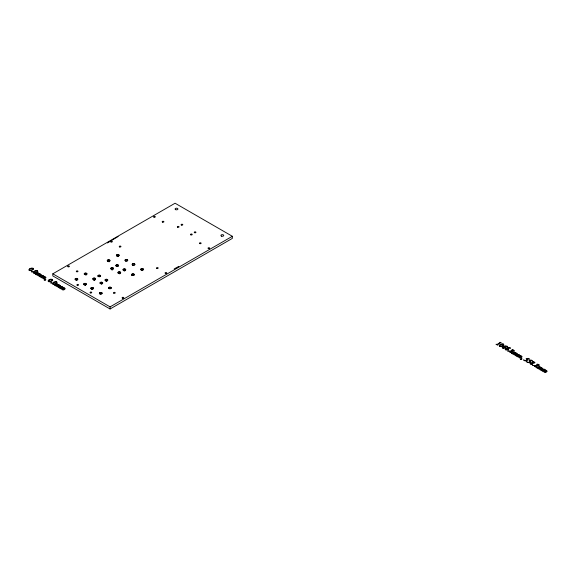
<?xml version="1.0" encoding="UTF-8"?>
<svg xmlns="http://www.w3.org/2000/svg" width="576" height="576" viewBox="0 0 576 576"><rect width="100%" height="100%" fill="white"/><g stroke="black" fill="none" stroke-linecap="round" stroke-linejoin="round"><path stroke-width="0.86" d="M107.431 242.978L118.123 236.506M52.812 273.816L175.075 203.227L232.344 236.29L232.344 238.392L110.081 308.981L52.812 275.911L52.812 273.816L110.081 306.878L232.344 236.29M174.197 268.884L178.87 266.357M142.121 269.366L142.553 270.662M124.366 269.698L124.798 270.994A1.418 0.821 0 0 0 124.106 270.994M117.785 255.319L118.21 256.615M119.297 272.628L119.729 273.924M112.14 268.495L112.572 269.791M108.619 260.604L109.051 261.907M106.416 280.066L106.848 281.362A1.418 0.821 0 0 0 106.106 281.362M101.347 282.989L101.779 284.285M94.19 278.856L94.615 280.152M92.182 288.281L92.614 289.577M85.601 273.895L86.026 275.198M85.025 284.148L85.457 285.444M76.435 279.187L76.867 280.483M110.081 306.878L110.081 308.981M111.571 269.842A1.418 0.821 0 0 1 112.658 269.827M117.533 256.608A1.418 0.821 0 0 1 117.907 256.601M93.442 280.26A1.418 0.821 0 0 1 94.86 280.238M29.448 269.676L29.405 270.49L30.434 270.554L32.926 269.186L33.034 268.366L31.579 268.438L29.448 269.676M33.811 272.196L33.768 273.002L34.798 273.074L37.289 271.706L37.397 270.886L35.942 270.958L33.811 272.196M48.679 280.778L48.636 281.592L49.673 281.657L52.157 280.296L52.265 279.468L50.818 279.547L48.679 280.778M53.042 283.298L52.999 284.112L54.036 284.177L56.52 282.816L56.628 281.988L55.181 282.06L53.042 283.298M499.774 345.47L499.73 346.277L500.76 346.342L503.251 344.981L503.359 344.16L501.905 344.232L499.774 345.47M523.778 359.928L524.138 360.562L525.694 360.972L527.191 360.626L527.76 359.82L526.99 358.79L527.724 358.646C529.013 359.921 530.892 359.057 528.142 358.358L526.075 358.812L526.788 359.467L526.514 360.533L524.7 360.641L523.778 359.928M526.687 361.606L527.047 362.246L528.602 362.657L530.1 362.304L530.669 361.498L529.898 360.475L530.633 360.324C531.922 361.606 533.801 360.742 531.05 360.036L529.034 360.475L529.697 361.152L529.423 362.21L527.609 362.318L526.687 361.606M500.947 342.598L497.491 344.606L497.614 345.175L496.008 344.254L496.634 344.405C500.249 343.987 498.629 341.374 500.94 342.612M39.974 273.866L41.479 274.939C40.687 276.502 38.261 276.53 38.916 275.89L40.874 274.781L40.694 274.406L39.722 274.248L38.138 275.652L36.835 274.896L38.729 274.291L39.154 273.521L38.174 273.348L36.569 274.745L35.273 273.996L35.719 274.082C36.511 273.478 38.83 271.922 38.347 273.226L39.974 273.866M44.496 276.48L46.008 277.553C45.216 279.115 42.79 279.144 43.438 278.503L45.403 277.394L45.223 277.02L44.251 276.862L42.667 278.266L41.364 277.51L43.258 276.905L43.682 276.127L42.703 275.962L41.09 277.358L39.802 276.61L40.241 276.696C40.997 276.084 43.387 274.536 42.876 275.832L44.496 276.48M59.206 284.976L60.71 286.042C59.918 287.611 57.492 287.64 58.147 286.999L60.113 285.883L59.933 285.516L58.954 285.35L57.377 286.754L56.074 286.006L57.96 285.394L58.392 284.623L57.406 284.45L55.8 285.847L54.511 285.098L54.95 285.185C55.75 284.58 58.061 283.025 57.578 284.328L59.206 284.976M63.734 287.582L65.239 288.655C64.447 290.225 62.021 290.254 62.676 289.606L64.634 288.497L64.454 288.122L63.482 287.964L61.898 289.368L60.595 288.619L62.489 288.007L62.914 287.237L61.934 287.064L60.329 288.461L59.033 287.712L59.479 287.798C60.271 287.194 62.59 285.638 62.107 286.942L63.734 287.582M516.118 353.016L517.622 354.089C516.866 355.673 514.411 355.637 515.059 355.039L517.018 353.93L516.845 353.556L515.866 353.398L514.282 354.802L512.978 354.046L514.872 353.441L515.297 352.67L514.318 352.498L512.712 353.894L511.416 353.146L511.862 353.232C512.654 352.627 514.973 351.072 514.49 352.375L516.118 353.016M520.639 355.63L522.151 356.702C521.359 358.265 518.933 358.294 519.581 357.653L521.546 356.544L521.366 356.17L520.394 356.011L518.882 357.372L517.507 356.659L519.401 356.054L519.826 355.284L518.846 355.111L517.234 356.508L515.945 355.759L516.384 355.846C517.183 355.241 519.494 353.686 519.019 354.989L520.639 355.63M541.166 367.481L542.671 368.554C541.879 370.116 539.453 370.145 540.108 369.504L542.074 368.395L541.894 368.021L540.922 367.862L539.338 369.266L538.034 368.51L539.921 367.906L540.353 367.128L539.374 366.962L537.761 368.359L536.472 367.61L536.911 367.697C537.71 367.092 540.022 365.537 539.546 366.833L541.166 367.481M545.695 370.094L547.2 371.167C546.408 372.73 543.982 372.758 544.637 372.118L546.595 371.009L546.415 370.634L545.443 370.476L543.859 371.88L542.556 371.124L544.45 370.512L544.874 369.742L543.895 369.576L542.29 370.973L540.994 370.224L541.44 370.31C542.21 369.706 544.55 368.179 544.068 369.446L545.695 370.094M45.374 279.864L44.172 280.094L45.72 279.958L45.785 279.382L45.101 279.367L45.374 279.864M521.518 359.014L520.315 359.244L521.863 359.107L521.928 358.531L521.251 358.517L521.518 359.014M509.594 351.086L509.249 351.67L510.89 352.591L511.884 352.375L512.237 351.13L513.972 351.043L514.274 350.554L512.726 349.675L511.776 349.87L511.416 350.906L509.594 351.086M530.287 363.031L529.942 363.614L531.576 364.536L532.577 364.32L532.922 363.074L534.658 362.988L534.96 362.498L533.412 361.62L532.462 361.807L532.102 362.851L530.287 363.031M534.65 365.551L534.305 366.134L535.939 367.056L536.94 366.84L537.286 365.594L539.021 365.508L539.323 365.018L537.775 364.14L536.825 364.327L536.465 365.371L534.65 365.551M32.479 271.822L31.565 271.822L32.479 271.822M51.71 282.924L50.796 282.924L51.71 282.924M508.622 350.971L507.708 350.971L508.622 350.971M533.671 365.436L532.757 365.436L533.671 365.436M512.381 350.014L512.179 350.971L513.864 350.438L512.381 350.014M533.066 361.958L532.872 362.916L534.55 362.383L533.066 361.958M537.43 364.478L537.235 365.436L538.913 364.903L537.43 364.478M511.596 351.828L510.653 352.382L509.695 351.778L511.452 351.072L511.596 351.828M532.282 363.766L531.338 364.327L530.381 363.722L532.138 363.01L532.282 363.766M536.652 366.286L535.702 366.847L534.744 366.235L536.501 365.53L536.652 366.286M505.742 347.35L503.885 348.386L502.603 348.127L502.157 347.328L502.992 346.378L505.512 345.838L507.708 346.414L504.281 346.435L505.742 347.35M508.651 349.027L506.794 350.064L505.512 349.805L505.066 349.013L505.901 348.055L508.421 347.522L510.617 348.091L507.197 348.113L508.651 349.027M29.887 268.661L28.8 269.734L29.21 270.562L31.306 270.677L33.53 269.266L33.199 268.286L31.406 268.078L29.887 268.661M34.25 271.181L33.163 272.254L33.574 273.074L35.669 273.197L37.894 271.786L37.562 270.806L35.77 270.598L34.25 271.181M49.118 279.763L48.031 280.836L48.449 281.664L50.537 281.786L52.762 280.368L52.438 279.389L50.645 279.187L49.118 279.763M53.482 282.283L52.394 283.356L52.812 284.184L54.9 284.306L57.125 282.888L56.801 281.909L55.008 281.707L53.482 282.283M500.213 344.448L499.126 345.528L499.536 346.349L501.631 346.471L503.856 345.06L503.525 344.074L501.732 343.872L500.213 344.448M503.338 346.795L502.632 347.436L502.812 348.048L504.972 347.407L504.785 346.738L503.338 346.795M506.246 348.473L505.541 349.114L505.721 349.726L507.881 349.092L507.694 348.415L506.246 348.473M68.018 266.753A0.85 0.49 0 0 0 69.401 266.458A0.85 0.49 0 0 0 68.27 265.918A0.85 0.49 0 0 0 68.018 266.753M132.566 265.01A1.418 0.821 0 0 0 134.914 264.593A1.418 0.821 0 0 0 133.114 263.628A1.418 0.821 0 0 0 132.566 265.01M165.442 273.398A0.85 0.49 0 0 0 166.766 273.024A0.85 0.49 0 0 0 165.542 272.549A0.85 0.49 0 0 0 165.442 273.398M153.994 217.188A0.85 0.49 0 0 0 155.311 216.814A0.85 0.49 0 0 0 154.087 216.346A0.85 0.49 0 0 0 153.994 217.188M125.518 260.928A1.418 0.821 0 0 0 127.778 260.381A1.418 0.821 0 0 0 125.827 259.524A1.418 0.821 0 0 0 125.518 260.928M111.305 269.15A1.418 0.821 0 0 0 113.551 268.582A1.418 0.821 0 0 0 111.571 267.739A1.418 0.821 0 0 0 111.305 269.15M181.339 225.05A0.85 0.49 0 0 0 182.765 224.834A0.85 0.49 0 0 0 181.721 224.23A0.85 0.49 0 0 0 181.339 225.05M100.058 293.947A1.418 0.821 0 0 0 102.19 293.242A1.418 0.821 0 0 0 100.073 292.529A1.418 0.821 0 0 0 100.058 293.947M199.771 243.626A0.85 0.49 0 0 0 201.118 243.288A0.85 0.49 0 0 0 199.937 242.784A0.85 0.49 0 0 0 199.771 243.626M76.586 271.706A0.85 0.49 0 0 0 77.983 271.433A0.85 0.49 0 0 0 76.882 270.871A0.85 0.49 0 0 0 76.586 271.706M119.664 246.96A0.85 0.49 0 0 0 120.953 246.55A0.85 0.49 0 0 0 119.693 246.11A0.85 0.49 0 0 0 119.664 246.96M77.256 285.307A0.85 0.49 0 0 0 78.588 284.94A0.85 0.49 0 0 0 77.378 284.458A0.85 0.49 0 0 0 77.256 285.307M221.616 236.174A1.418 0.821 0 0 0 223.74 235.462A1.418 0.821 0 0 0 221.616 234.756A1.418 0.821 0 0 0 221.616 236.174M107.87 261.302A1.418 0.821 0 0 0 110.038 260.633A1.418 0.821 0 0 0 107.957 259.884A1.418 0.821 0 0 0 107.87 261.302M113.774 293.177A0.85 0.49 0 0 0 115.2 292.954A0.85 0.49 0 0 0 114.156 292.349A0.85 0.49 0 0 0 113.774 293.177M177.631 227.218A0.85 0.49 0 0 0 179.042 226.966A0.85 0.49 0 0 0 177.955 226.39A0.85 0.49 0 0 0 177.631 227.218M190.93 234.878A0.85 0.49 0 0 0 192.24 234.482A0.85 0.49 0 0 0 190.994 234.029A0.85 0.49 0 0 0 190.93 234.878M116.971 255.989A1.418 0.821 0 0 0 119.196 255.384A1.418 0.821 0 0 0 117.18 254.578A1.418 0.821 0 0 0 116.971 255.989M108.979 288.554A1.418 0.821 0 0 0 111.319 288.122A1.418 0.821 0 0 0 109.505 287.172A1.418 0.821 0 0 0 108.979 288.554M123.566 270.374A1.418 0.821 0 0 0 125.784 269.762A1.418 0.821 0 0 0 123.754 268.963A1.418 0.821 0 0 0 123.566 270.374M194.494 232.661A0.85 0.49 0 0 0 195.912 232.438A0.85 0.49 0 0 0 194.875 231.84A0.85 0.49 0 0 0 194.494 232.661M122.53 298.21A0.85 0.49 0 0 0 123.818 297.792A0.85 0.49 0 0 0 122.544 297.36A0.85 0.49 0 0 0 122.53 298.21M141.134 269.957A1.418 0.821 0 0 0 143.496 269.568A1.418 0.821 0 0 0 141.732 268.582A1.418 0.821 0 0 0 141.134 269.957M156.902 268.452A0.85 0.49 0 0 0 158.177 268.027A0.85 0.49 0 0 0 156.902 267.602A0.85 0.49 0 0 0 156.902 268.452M131.983 275.249A1.418 0.821 0 0 0 134.338 274.846A1.418 0.821 0 0 0 132.552 273.874A1.418 0.821 0 0 0 131.983 275.249M90.41 292.896A0.85 0.49 0 0 0 91.742 292.536A0.85 0.49 0 0 0 90.533 292.054A0.85 0.49 0 0 0 90.41 292.896M208.44 248.616A0.85 0.49 0 0 0 209.714 248.191A0.85 0.49 0 0 0 208.44 247.766A0.85 0.49 0 0 0 208.44 248.616M98.287 276.53A1.418 0.821 0 0 0 100.634 276.113A1.418 0.821 0 0 0 98.842 275.148A1.418 0.821 0 0 0 98.287 276.53M84.24 284.832A1.418 0.821 0 0 0 86.443 284.198A1.418 0.821 0 0 0 84.391 283.414A1.418 0.821 0 0 0 84.24 284.832M91.39 288.958A1.418 0.821 0 0 0 93.6 288.338A1.418 0.821 0 0 0 91.562 287.546A1.418 0.821 0 0 0 91.39 288.958M116.438 266.249A1.418 0.821 0 0 0 118.627 265.608A1.418 0.821 0 0 0 116.568 264.838A1.418 0.821 0 0 0 116.438 266.249M93.218 279.454A1.418 0.821 0 0 0 95.566 279.043A1.418 0.821 0 0 0 93.78 278.071A1.418 0.821 0 0 0 93.218 279.454M175.644 209.657A1.418 0.821 0 0 0 177.912 209.124A1.418 0.821 0 0 0 175.975 208.253A1.418 0.821 0 0 0 175.644 209.657M105.653 280.757A1.418 0.821 0 0 0 107.834 280.094A1.418 0.821 0 0 0 105.761 279.338A1.418 0.821 0 0 0 105.653 280.757M84.622 274.493A1.418 0.821 0 0 0 86.976 274.09A1.418 0.821 0 0 0 85.19 273.11A1.418 0.821 0 0 0 84.622 274.493M75.449 279.77A1.418 0.821 0 0 0 77.81 279.389A1.418 0.821 0 0 0 76.054 278.402A1.418 0.821 0 0 0 75.449 279.77M118.296 273.204A1.418 0.821 0 0 0 120.672 272.837A1.418 0.821 0 0 0 118.93 271.836A1.418 0.821 0 0 0 118.296 273.204M111.01 241.978A0.85 0.49 0 0 0 112.356 241.632A0.85 0.49 0 0 0 111.168 241.128A0.85 0.49 0 0 0 111.01 241.978M100.447 283.622A1.418 0.821 0 0 0 102.744 283.126A1.418 0.821 0 0 0 100.85 282.226A1.418 0.821 0 0 0 100.447 283.622M162.626 222.163A0.85 0.49 0 0 0 163.901 221.738A0.85 0.49 0 0 0 162.626 221.314A0.85 0.49 0 0 0 162.626 222.163M116.921 255.816A1.217 0.698 0 0 0 118.958 255.499A1.217 0.698 0 0 0 117.468 254.642A1.217 0.698 0 0 0 116.921 255.816M125.51 260.77A1.217 0.698 0 0 0 127.548 260.46A1.217 0.698 0 0 0 126.058 259.596A1.217 0.698 0 0 0 125.51 260.77M132.674 264.902A1.217 0.698 0 0 0 134.705 264.593A1.217 0.698 0 0 0 133.214 263.729A1.217 0.698 0 0 0 132.674 264.902M141.264 269.863A1.217 0.698 0 0 0 143.294 269.546A1.217 0.698 0 0 0 141.804 268.69A1.217 0.698 0 0 0 141.264 269.863M132.098 275.155A1.217 0.698 0 0 0 134.129 274.838A1.217 0.698 0 0 0 132.646 273.982A1.217 0.698 0 0 0 132.098 275.155M123.509 270.194A1.217 0.698 0 0 0 125.539 269.878A1.217 0.698 0 0 0 124.056 269.021A1.217 0.698 0 0 0 123.509 270.194M116.352 266.062A1.217 0.698 0 0 0 118.382 265.745A1.217 0.698 0 0 0 116.892 264.888A1.217 0.698 0 0 0 116.352 266.062M107.762 261.101A1.217 0.698 0 0 0 109.793 260.791A1.217 0.698 0 0 0 108.302 259.927A1.217 0.698 0 0 0 107.762 261.101M111.283 268.985A1.217 0.698 0 0 0 113.314 268.675A1.217 0.698 0 0 0 111.83 267.811A1.217 0.698 0 0 0 111.283 268.985M118.44 273.118A1.217 0.698 0 0 0 120.47 272.808A1.217 0.698 0 0 0 118.987 271.944A1.217 0.698 0 0 0 118.44 273.118M105.559 280.562A1.217 0.698 0 0 0 107.59 280.246A1.217 0.698 0 0 0 106.099 279.389A1.217 0.698 0 0 0 105.559 280.562M98.395 276.43A1.217 0.698 0 0 0 100.433 276.113A1.217 0.698 0 0 0 98.942 275.256A1.217 0.698 0 0 0 98.395 276.43M84.737 274.392A1.217 0.698 0 0 0 86.774 274.082A1.217 0.698 0 0 0 85.284 273.218A1.217 0.698 0 0 0 84.737 274.392M93.326 279.353A1.217 0.698 0 0 0 95.364 279.036A1.217 0.698 0 0 0 93.874 278.179A1.217 0.698 0 0 0 93.326 279.353M100.49 283.486A1.217 0.698 0 0 0 102.521 283.169A1.217 0.698 0 0 0 101.03 282.312A1.217 0.698 0 0 0 100.49 283.486M109.08 288.446A1.217 0.698 0 0 0 111.11 288.13A1.217 0.698 0 0 0 109.62 287.273A1.217 0.698 0 0 0 109.08 288.446M99.914 293.738A1.217 0.698 0 0 0 101.945 293.422A1.217 0.698 0 0 0 100.462 292.565A1.217 0.698 0 0 0 99.914 293.738M91.325 288.778A1.217 0.698 0 0 0 93.355 288.461A1.217 0.698 0 0 0 91.872 287.604A1.217 0.698 0 0 0 91.325 288.778M84.168 284.645A1.217 0.698 0 0 0 86.198 284.328A1.217 0.698 0 0 0 84.708 283.471A1.217 0.698 0 0 0 84.168 284.645M75.578 279.684A1.217 0.698 0 0 0 77.609 279.367A1.217 0.698 0 0 0 76.118 278.51A1.217 0.698 0 0 0 75.578 279.684"/></g></svg>
